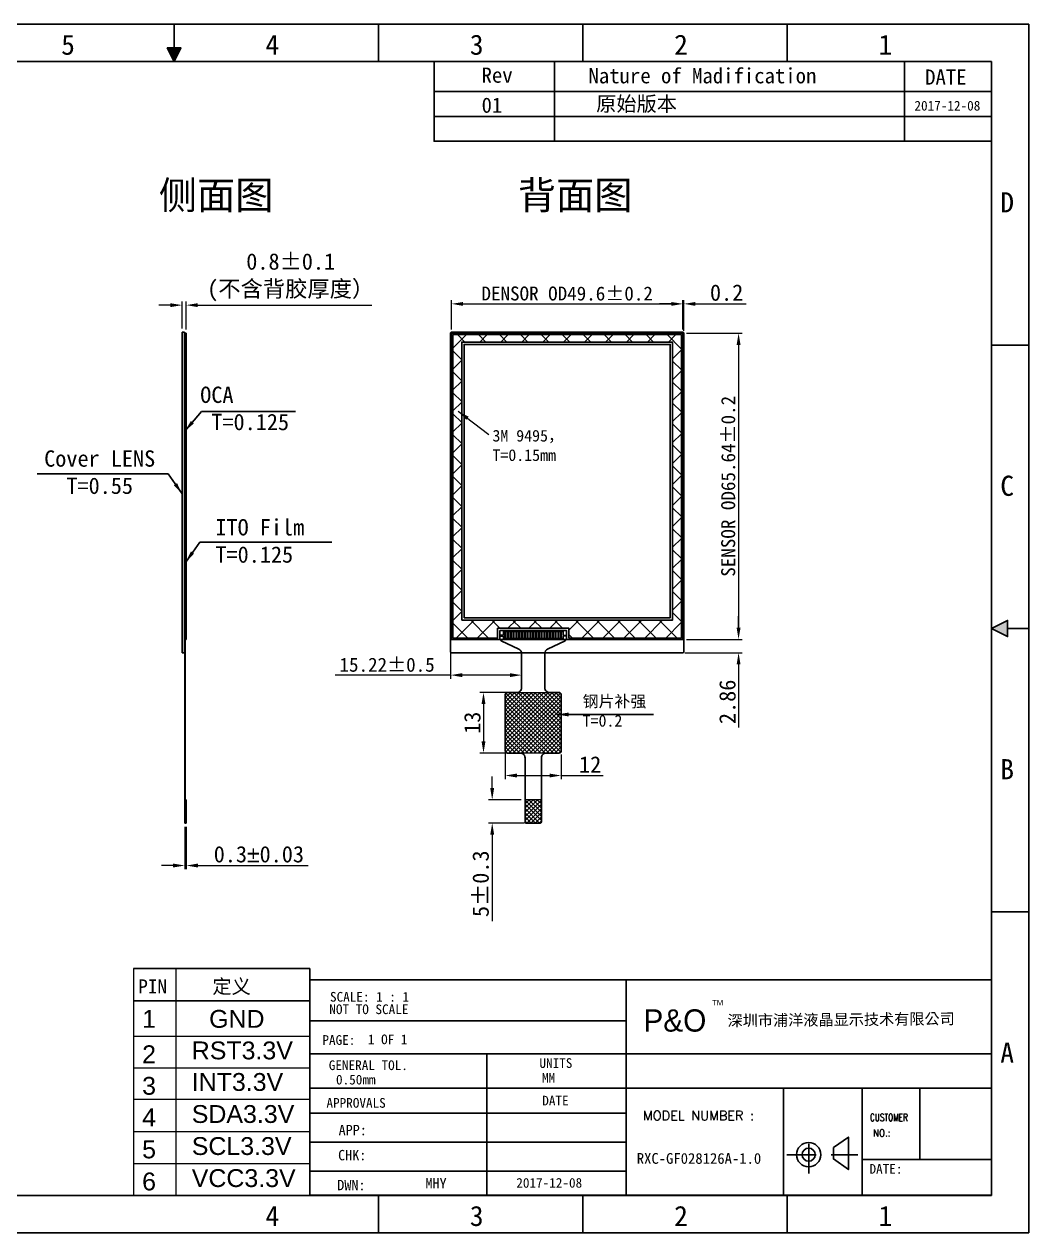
# Model space of a CAD drawing. Header units: millimetres. Extents: x 1751 to 2117, y 1400 to 1659.
# Drawn here: x 1902 to 2117.4, y 1400.2 to 1659.2 of the extents above; entities that cross this region are included whole.
import ezdxf
from ezdxf.enums import TextEntityAlignment as Align

# ---------------------------------------------------------------- set-up
doc = ezdxf.new("R2010")
doc.units = ezdxf.units.MM
doc.linetypes.add('HIDDEN', pattern=[9.525, 6.35, -3.175])
for name, color, linetype in [('ADH', 8, 'Continuous'), ('dim', 4, 'Continuous'), ('FPC', 3, 'Continuous'), ('lens', 6, 'Continuous'), ('尺寸', 4, 'Continuous')]:
    doc.layers.add(name, color=color, linetype=linetype)
for name, color, linetype, lineweight in [('FPC Pad', 50, 'Continuous', 0), ('PI补强', 38, 'Continuous', 9), ('元件区', 7, 'Continuous', 13)]:
    doc.layers.add(name, color=color, linetype=linetype, lineweight=lineweight)
doc.styles.add('88', font='')
doc.styles.add('Arial', font='arial.ttf')
doc.styles.add('OKV', font='PMingLiU.ttf')
doc.styles.add('ROMANC', font='')
doc.styles.add('romans', font='romans.shx', dxfattribs={"width": 0.8})
doc.styles.get("Standard").update_dxf_attribs({"font": 'simhei.ttf'})
doc.styles.add('宋体', font='')
doc.styles.add('样式 1', font='romanc.shx', dxfattribs={"width": 0.8, "height": 1})
doc.styles.get('88').set_extended_font_data('楷体_GB2312')
doc.styles.get('ROMANC').set_extended_font_data('SimSun')
doc.styles.get('宋体').set_extended_font_data('SimSun')
doc.dimstyles.new('ISO-25', dxfattribs={"dimtxt": 2.5, "dimasz": 2.5, "dimexe": 1.25, "dimexo": 0.625, "dimtad": 1, "dimdsep": 46, "dimtxsty": 'Standard', "dimcen": 2.5, "dimadec": 0, "dimazin": 2, "dimtfac": 1, "dimtmove": 0, "dimatfit": 3, "dimfxl": 1, "dimarcsym": 0})
doc.dimstyles.new('ISO-25$0', dxfattribs={"dimtxt": 5, "dimasz": 2.5, "dimexe": 0.8, "dimexo": 0.8, "dimtad": 1, "dimzin": 9, "dimdsep": 46, "dimtxsty": 'Standard', "dimcen": 2.5, "dimclrd": 256, "dimclre": 256, "dimadec": 0, "dimazin": 2, "dimtfac": 1, "dimtofl": 0, "dimtmove": 0, "dimatfit": 3, "dimfxl": 0.8, "dimtolj": 1, "dimlwd": 13, "dimlwe": 13, "dimarcsym": 0})

# ---------------------------------------------------------------- blocks, each defined once
blk = doc.blocks.new('*D9')
at = {"layer": 'Defpoints', "color": 0}
for p in [(1936.47, 1488), (1936.77, 1488), (1936.77, 1478.89)]:
    blk.add_point(p, dxfattribs=at)
at = {"layer": 'dim', "lineweight": 13}
for p, q in [((1936.47, 1487.2), (1936.47, 1478.09)), ((1936.77, 1487.2), (1936.77, 1478.09)), ((1933.97, 1478.89), (1931.47, 1478.89)), ((1939.27, 1478.89), (1962.91, 1478.89))]:
    blk.add_line(p, q, dxfattribs=at)
at = {"layer": 'dim'}
for points in [[(1933.97, 1479.31), (1933.97, 1478.48), (1936.47, 1478.89)], [(1939.27, 1479.31), (1939.27, 1478.48), (1936.77, 1478.89)]]:
    blk.add_solid(points, dxfattribs=at)
at = {"layer": 'dim', "color": 0, "lineweight": 5, "insert": (1952.34, 1481.29), "char_height": 3.5, "attachment_point": 5}
blk.add_mtext('\\A1;0.3{\\fArial|b0|i0|c134|p34;%%P}0.03', dxfattribs=at)
blk = doc.blocks.new('*D10')
at = {"layer": 'Defpoints', "color": 0}
for p in [(1935.88, 1599.01), (1935.88, 1593.2), (1936.74, 1593)]:
    blk.add_point(p, dxfattribs=at)
at = {"layer": 'dim', "lineweight": 13}
for p, q in [((1933.38, 1599.01), (1930.88, 1599.01)), ((1935.88, 1594), (1935.88, 1599.81)), ((1936.74, 1593.8), (1936.74, 1599.81)), ((1939.24, 1599.01), (1976.57, 1599.01))]:
    blk.add_line(p, q, dxfattribs=at)
at = {"layer": 'dim'}
for points in [[(1933.38, 1599.42), (1933.38, 1598.59), (1935.88, 1599.01)], [(1939.24, 1599.42), (1939.24, 1598.59), (1936.74, 1599.01)]]:
    blk.add_solid(points, dxfattribs=at)
at = {"layer": 'dim', "color": 0, "lineweight": 5, "insert": (1959.16, 1604.98), "char_height": 3.5, "attachment_point": 5}
blk.add_mtext('\\A1;0.8%%P0.1\\P(不含背胶厚度）', dxfattribs=at)
blk = doc.blocks.new('*D11')
at = {"layer": 'Defpoints', "color": 0}
for p in [(2006.4, 1516), (2000.48, 1503), (2006.17, 1503)]:
    blk.add_point(p, dxfattribs=at)
at = {"layer": 'dim', "lineweight": 13}
for p, q in [((2005.6, 1516), (1999.68, 1516)), ((2000.48, 1513.5), (2000.48, 1505.5)), ((2005.37, 1503), (1999.68, 1503))]:
    blk.add_line(p, q, dxfattribs=at)
at = {"layer": 'dim'}
for points in [[(2000.07, 1513.5), (2000.9, 1513.5), (2000.48, 1516)], [(2000.07, 1505.5), (2000.9, 1505.5), (2000.48, 1503)]]:
    blk.add_solid(points, dxfattribs=at)
at = {"layer": 'dim', "color": 0, "lineweight": 5, "insert": (1998.11, 1509.5), "char_height": 3.5, "attachment_point": 5, "rotation": 90}
blk.add_mtext('\\A1;13', dxfattribs=at)
blk = doc.blocks.new('*D12')
at = {"layer": 'Defpoints', "color": 0}
for p in [(2005.14, 1503.77), (2017.14, 1503.5), (2005.14, 1498.19)]:
    blk.add_point(p, dxfattribs=at)
at = {"layer": 'dim', "lineweight": 13}
for p, q in [((2005.14, 1502.97), (2005.14, 1497.39)), ((2017.14, 1502.7), (2017.14, 1497.39)), ((2007.64, 1498.19), (2014.64, 1498.19)), ((2017.14, 1498.19), (2026.11, 1498.19))]:
    blk.add_line(p, q, dxfattribs=at)
at = {"layer": 'dim'}
for points in [[(2007.64, 1498.6), (2007.64, 1497.77), (2005.14, 1498.19)], [(2014.64, 1498.6), (2014.64, 1497.77), (2017.14, 1498.19)]]:
    blk.add_solid(points, dxfattribs=at)
at = {"layer": 'dim', "color": 0, "lineweight": 5, "insert": (2023.34, 1500.56), "char_height": 3.5, "attachment_point": 5}
blk.add_mtext('\\A1;12', dxfattribs=at)
blk = doc.blocks.new('*D14')
at = {"layer": 'Defpoints', "color": 0}
for p in [(1993.42, 1525.73), (2008.64, 1521.13), (1993.42, 1519.71)]:
    blk.add_point(p, dxfattribs=at)
at = {"layer": 'dim', "lineweight": 13}
for p, q in [((1993.42, 1524.93), (1993.42, 1518.91)), ((1993.42, 1519.71), (1968.72, 1519.71)), ((2006.14, 1519.71), (1995.92, 1519.71)), ((2008.64, 1520.33), (2008.64, 1518.91))]:
    blk.add_line(p, q, dxfattribs=at)
at = {"layer": 'dim'}
for points in [[(1995.92, 1520.12), (1995.92, 1519.29), (1993.42, 1519.71)], [(2006.14, 1520.12), (2006.14, 1519.29), (2008.64, 1519.71)]]:
    blk.add_solid(points, dxfattribs=at)
at = {"layer": 'dim', "color": 0, "lineweight": 5, "insert": (1979.82, 1521.91), "char_height": 3, "attachment_point": 5}
blk.add_mtext('\\A1;15.22%%P0.5', dxfattribs=at)
blk = doc.blocks.new('*D17')
at = {"layer": 'Defpoints', "color": 0}
for p in [(2043.22, 1599.28), (1993.62, 1593), (2043.22, 1593)]:
    blk.add_point(p, dxfattribs=at)
at = {"layer": 'dim', "lineweight": 13}
for p, q in [((1993.62, 1593.8), (1993.62, 1600.08)), ((1996.12, 1599.28), (2040.72, 1599.28)), ((2043.22, 1593.8), (2043.22, 1600.08))]:
    blk.add_line(p, q, dxfattribs=at)
at = {"layer": 'dim'}
for points in [[(1996.12, 1599.69), (1996.12, 1598.86), (1993.62, 1599.28)], [(2040.72, 1599.69), (2040.72, 1598.86), (2043.22, 1599.28)]]:
    blk.add_solid(points, dxfattribs=at)
at = {"layer": 'dim', "color": 0, "lineweight": 5, "insert": (2018.42, 1601.48), "char_height": 3, "attachment_point": 5}
blk.add_mtext('\\A1;DENSOR OD49.6%%P0.2', dxfattribs=at)
blk = doc.blocks.new('*D18')
at = {"layer": 'Defpoints', "color": 0}
for p in [(2043.22, 1593), (2043.22, 1527.36), (2055.15, 1527.36)]:
    blk.add_point(p, dxfattribs=at)
at = {"layer": 'dim', "lineweight": 13}
for p, q in [((2044.02, 1593), (2055.95, 1593)), ((2055.15, 1590.5), (2055.15, 1529.86)), ((2044.02, 1527.36), (2055.95, 1527.36))]:
    blk.add_line(p, q, dxfattribs=at)
at = {"layer": 'dim'}
for points in [[(2054.74, 1590.5), (2055.57, 1590.5), (2055.15, 1593)], [(2054.74, 1529.86), (2055.57, 1529.86), (2055.15, 1527.36)]]:
    blk.add_solid(points, dxfattribs=at)
at = {"layer": 'dim', "color": 0, "lineweight": 5, "insert": (2052.95, 1560.18), "char_height": 3, "attachment_point": 5, "rotation": 90}
blk.add_mtext('\\A1;SENSOR OD65.64%%P0.2', dxfattribs=at)
blk = doc.blocks.new('*D19')
at = {"layer": 'Defpoints', "color": 0}
for p in [(2043.42, 1599.28), (2043.22, 1592.99), (2043.42, 1592.71)]:
    blk.add_point(p, dxfattribs=at)
at = {"layer": 'dim', "lineweight": 13}
for p, q in [((2040.72, 1599.28), (2038.22, 1599.28)), ((2043.22, 1593.79), (2043.22, 1600.08)), ((2043.42, 1593.51), (2043.42, 1600.08)), ((2045.92, 1599.28), (2056.77, 1599.28))]:
    blk.add_line(p, q, dxfattribs=at)
at = {"layer": 'dim'}
for points in [[(2040.72, 1599.69), (2040.72, 1598.86), (2043.22, 1599.28)], [(2045.92, 1599.69), (2045.92, 1598.86), (2043.42, 1599.28)]]:
    blk.add_solid(points, dxfattribs=at)
at = {"layer": 'dim', "color": 0, "lineweight": 5, "insert": (2052.59, 1601.67), "char_height": 3.5, "attachment_point": 5}
blk.add_mtext('\\A1;0.2', dxfattribs=at)
blk = doc.blocks.new('*D20')
at = {"layer": 'Defpoints', "color": 0}
for p in [(2043.22, 1527.36), (2042.83, 1524.5), (2055.15, 1524.5)]:
    blk.add_point(p, dxfattribs=at)
at = {"layer": 'dim', "lineweight": 13}
for p, q in [((2055.15, 1529.86), (2055.15, 1532.36)), ((2044.02, 1527.36), (2055.95, 1527.36)), ((2043.63, 1524.5), (2055.95, 1524.5)), ((2055.15, 1522), (2055.15, 1508.46))]:
    blk.add_line(p, q, dxfattribs=at)
at = {"layer": 'dim'}
for points in [[(2054.74, 1529.86), (2055.57, 1529.86), (2055.15, 1527.36)], [(2054.74, 1522), (2055.57, 1522), (2055.15, 1524.5)]]:
    blk.add_solid(points, dxfattribs=at)
at = {"layer": 'dim', "color": 0, "lineweight": 5, "insert": (2052.78, 1513.98), "char_height": 3.5, "attachment_point": 5, "rotation": 90}
blk.add_mtext('\\A1;2.86', dxfattribs=at)
blk = doc.blocks.new('*D21')
at = {"layer": 'Defpoints', "color": 0}
for p in [(2002.35, 1493), (2009.39, 1493), (2010.07, 1488)]:
    blk.add_point(p, dxfattribs=at)
at = {"layer": 'dim', "lineweight": 13}
for p, q in [((2002.35, 1495.5), (2002.35, 1498)), ((2008.59, 1493), (2001.55, 1493)), ((2009.27, 1488), (2001.55, 1488)), ((2002.35, 1485.5), (2002.35, 1466.98))]:
    blk.add_line(p, q, dxfattribs=at)
at = {"layer": 'dim'}
for points in [[(2001.93, 1495.5), (2002.77, 1495.5), (2002.35, 1493)], [(2001.93, 1485.5), (2002.77, 1485.5), (2002.35, 1488)]]:
    blk.add_solid(points, dxfattribs=at)
at = {"layer": 'dim', "color": 0, "lineweight": 5, "insert": (1999.89, 1474.99), "char_height": 3.5, "attachment_point": 5, "rotation": 90}
blk.add_mtext('\\A1;5%%P0.3', dxfattribs=at)

msp = doc.modelspace()

# ---------------------------------------------------------------- hatches: boundary and pattern name
at = {"layer": 'lens'}
h = msp.add_hatch(dxfattribs=at)
h.set_pattern_fill('ANSI37', color=5, style=0)
h.paths.add_polyline_path([(1995.819, 1531.498), (2041.019, 1531.498), (2041.019, 1591.098), (1995.819, 1591.098)], flags=16)
h.paths.add_polyline_path([(2018.789, 1527.658), (2042.919, 1527.658), (2042.919, 1592.698), (1993.919, 1592.698), (1993.919, 1527.658), (2003.489, 1527.658), (2003.489, 1529.758), (2018.789, 1529.758)])
at = {"layer": 'PI补强', "linetype": 'ByBlock'}
h = msp.add_hatch(dxfattribs=at)
h.set_pattern_fill('ANSI37', color=256, scale=0.2, style=0)
h.paths.add_polyline_path([(2012.889, 1492.998), (2009.389, 1492.998), (2009.389, 1488.198, 0.4142136), (2009.589, 1487.998), (2012.689, 1487.998, 0.4142136), (2012.889, 1488.198)])
at = {"layer": '元件区', "linetype": 'ByBlock'}
h = msp.add_hatch(dxfattribs=at)
h.set_pattern_fill('ANSI37', color=256, scale=0.2, style=0)
edge = h.paths.add_edge_path()
edge.add_line((2016.639, 1502.998), (2005.639, 1502.998))
edge.add_arc((2005.639, 1503.498), 0.5, 180, 270, ccw=False)
edge.add_line((2005.139, 1503.498), (2005.139, 1515.498))
edge.add_arc((2005.639, 1515.498), 0.5, 90, 180, ccw=False)
edge.add_line((2005.639, 1515.998), (2016.639, 1515.998))
edge.add_arc((2016.639, 1515.498), 0.5, 0, 90, ccw=False)
edge.add_line((2017.139, 1515.498), (2017.139, 1503.498))
edge.add_arc((2016.639, 1503.498), 0.5, -90, 0, ccw=False)

# ---------------------------------------------------------------- linework, layer by layer
at = {"color": 6}
for p, q in [((1935.876, 1593.198), (1935.876, 1524.498)), ((1936.426, 1593.198), (1936.426, 1524.498))]:
    msp.add_line(p, q, dxfattribs=at)
at = {"color": 0}
for p, q in [((1936.426, 1592.998), (1936.551, 1592.998)), ((1936.551, 1592.998), (1936.551, 1527.358)), ((1936.739, 1592.998), (1936.551, 1592.998)), ((1936.551, 1592.998), (1936.551, 1527.358)), ((1936.739, 1527.358), (1936.739, 1592.998)), ((1936.551, 1527.358), (1936.426, 1527.358)), ((1936.551, 1527.358), (1936.739, 1527.358))]:
    msp.add_line(p, q, dxfattribs=at)
for p, q in [((1936.426, 1527.358), (1936.426, 1592.998)), ((1936.471, 1527.358), (1936.471, 1487.998)), ((1936.571, 1527.358), (1936.571, 1487.998)), ((1936.771, 1492.998), (1936.571, 1492.998)), ((1936.771, 1492.998), (1936.771, 1487.998)), ((1936.571, 1491.498), (1936.471, 1491.498)), ((1936.471, 1487.998), (1936.771, 1487.998))]:
    msp.add_line(p, q)
for points in [[(1750.973, 1659.232), (2117.363, 1659.232), (2117.363, 1400.169), (1750.973, 1400.169)], [(1932.699, 1654.152), (1934.168, 1651.214)], [(1935.637, 1654.152), (1932.699, 1654.152)], [(1934.168, 1651.214), (1935.637, 1654.152)], [(1758.991, 1651.214), (2109.344, 1651.214), (2109.344, 1408.187), (1758.991, 1408.187)], [(2109.344, 1529.7), (2112.803, 1531.43)], [(2112.803, 1531.43), (2112.803, 1527.971)], [(2112.803, 1527.971), (2109.344, 1529.7)], [(1963.262, 1408.213), (1963.262, 1454.386), (2109.344, 1454.386), (2109.344, 1408.213)], [(1963.262, 1454.386), (2109.344, 1454.386), (2109.344, 1408.187), (1963.262, 1408.187)], [(2075.484, 1418.436), (2078.687, 1420.689), (2078.687, 1413.74), (2075.484, 1415.993)]]:
    msp.add_lwpolyline(points, close=True)
for points in [[(1934.168, 1654.152), (1934.168, 1659.232)], [(1977.962, 1651.214), (1977.962, 1659.232)], [(2021.756, 1651.214), (2021.756, 1659.232)], [(2065.55, 1651.214), (2065.55, 1659.232)], [(1989.908, 1651.214), (1989.908, 1634.121), (2109.344, 1634.121)], [(2015.723, 1651.214), (2015.723, 1634.121)], [(2090.686, 1634.121), (2090.686, 1651.214)], [(1989.908, 1644.783), (2109.344, 1644.783)], [(1989.908, 1639.452), (2109.344, 1639.452)], [(2109.344, 1590.457), (2117.363, 1590.457)], [(2112.803, 1529.7), (2117.363, 1529.7)], [(2109.344, 1468.944), (2117.363, 1468.944)], [(2031.045, 1408.213), (2031.045, 1454.386)], [(1963.262, 1445.615), (2031.045, 1445.615)], [(1963.262, 1438.57), (2109.37, 1438.57)], [(2001.167, 1408.213), (2001.167, 1438.596)], [(1963.262, 1431.143), (2109.344, 1431.143)], [(2064.807, 1408.213), (2064.807, 1430.952)], [(2081.667, 1408.213), (2081.667, 1430.952)], [(2094.038, 1415.873), (2094.038, 1430.952)], [(1963.262, 1425.801), (2031.045, 1425.801)], [(1963.262, 1419.583), (2031.045, 1419.583)], [(2081.667, 1415.873), (2109.344, 1415.873)], [(1963.262, 1413.417), (2031.045, 1413.417)], [(1977.962, 1400.169), (1977.962, 1408.187)], [(2021.756, 1400.169), (2021.756, 1408.187)], [(2065.55, 1400.169), (2065.55, 1408.187)]]:
    msp.add_lwpolyline(points)
at = {"linetype": 'Continuous'}
msp.add_lwpolyline([(2117.363, 1405.66), (2117.363, 1455.098)], dxfattribs=at)
at = {"linetype": 'HIDDEN'}
for points in [[(2070.178, 1412.908), (2070.178, 1420.934)], [(2065.467, 1416.921), (2080.701, 1416.921)]]:
    msp.add_lwpolyline(points, dxfattribs=at)
for radius in [2.617, 1.409]:
    msp.add_circle((2070.178, 1416.921), radius)
for points in [[(1932.699, 1654.152), (1935.637, 1654.152), (1932.699, 1654.152), (1934.168, 1651.214)], [(2112.803, 1531.43), (2112.803, 1527.971), (2112.803, 1531.43), (2109.344, 1529.7)]]:
    msp.add_solid(points)
at = {"layer": 'dim', "color": 4, "lineweight": 9}
for p, q in [((1925.459, 1456.839), (1925.459, 1408.187)), ((1934.51, 1456.839), (1934.51, 1408.187)), ((1925.459, 1449.903), (1963.262, 1449.903)), ((1963.262, 1449.903), (1925.459, 1449.903)), ((1963.262, 1449.903), (1925.459, 1449.903))]:
    msp.add_line(p, q, dxfattribs=at)
at = {"layer": 'dim', "color": 4}
msp.add_line((1925.459, 1456.839), (1963.262, 1456.839), dxfattribs=at)
at = {"layer": 'dim'}
msp.add_line((1963.262, 1456.839), (1963.262, 1408.187), dxfattribs=at)
at = {"layer": 'dim', "color": 4, "lineweight": 9}
for points in [[(1925.459, 1442.315), (1963.262, 1442.315)], [(1925.459, 1435.552), (1963.262, 1435.552)], [(1925.459, 1428.789), (1963.262, 1428.789)], [(1925.459, 1421.922), (1963.262, 1421.922)], [(1925.459, 1415.055), (1963.262, 1415.055)], [(1925.459, 1408.187), (1963.262, 1408.187)]]:
    msp.add_lwpolyline(points, dxfattribs=at)
at = {"layer": 'FPC', "linetype": 'Continuous'}
msp.add_lwpolyline([(2013.639, 1524.369), (2013.639, 1516.998, 0.4142136), (2014.639, 1515.998), (2016.639, 1515.998, -0.4142136), (2017.139, 1515.498), (2017.139, 1503.498, -0.4142136), (2016.639, 1502.998), (2013.889, 1502.998, 0.4142136), (2012.889, 1501.998), (2012.889, 1488.198, -0.4142136), (2012.689, 1487.998), (2009.589, 1487.998, -0.4142136), (2009.389, 1488.198), (2009.389, 1501.998, 0.4142136), (2008.389, 1502.998), (2005.639, 1502.998, -0.4142136), (2005.139, 1503.498), (2005.139, 1515.498, -0.4142136), (2005.639, 1515.998), (2007.639, 1515.998, 0.4142136), (2008.639, 1516.998), (2008.639, 1524.369, 0.2886226), (2008.071, 1525.27), (2004.273, 1527.09, -0.2886226), (2003.989, 1527.541), (2003.989, 1529.258), (2018.289, 1529.258), (2018.289, 1527.541, -0.2886226), (2018.005, 1527.09), (2014.207, 1525.27, 0.2886226)], format="xyb", close=True, dxfattribs=at)
at = {"layer": 'FPC Pad'}
for points in [[(2004.189, 1528.083), (2004.689, 1528.083), (2004.689, 1527.558), (2004.989, 1527.558), (2004.989, 1529.058), (2004.689, 1529.058), (2004.689, 1528.283), (2004.189, 1528.283)], [(2005.589, 1527.558), (2005.289, 1527.558), (2005.289, 1529.058), (2005.589, 1529.058)], [(2006.189, 1527.558), (2005.889, 1527.558), (2005.889, 1529.058), (2006.189, 1529.058)], [(2006.789, 1527.558), (2006.489, 1527.558), (2006.489, 1529.058), (2006.789, 1529.058)], [(2007.389, 1527.558), (2007.089, 1527.558), (2007.089, 1529.058), (2007.389, 1529.058)], [(2007.989, 1527.558), (2007.689, 1527.558), (2007.689, 1529.058), (2007.989, 1529.058)], [(2008.589, 1527.558), (2008.289, 1527.558), (2008.289, 1529.058), (2008.589, 1529.058)], [(2009.189, 1527.558), (2008.889, 1527.558), (2008.889, 1529.058), (2009.189, 1529.058)], [(2009.789, 1527.558), (2009.489, 1527.558), (2009.489, 1529.058), (2009.789, 1529.058)], [(2010.389, 1527.558), (2010.089, 1527.558), (2010.089, 1529.058), (2010.389, 1529.058)], [(2010.989, 1527.558), (2010.689, 1527.558), (2010.689, 1529.058), (2010.989, 1529.058)], [(2011.589, 1527.558), (2011.289, 1527.558), (2011.289, 1529.058), (2011.589, 1529.058)], [(2012.189, 1527.558), (2011.889, 1527.558), (2011.889, 1529.058), (2012.189, 1529.058)], [(2012.789, 1527.558), (2012.489, 1527.558), (2012.489, 1529.058), (2012.789, 1529.058)], [(2013.389, 1527.558), (2013.089, 1527.558), (2013.089, 1529.058), (2013.389, 1529.058)], [(2013.989, 1527.558), (2013.689, 1527.558), (2013.689, 1529.058), (2013.989, 1529.058)], [(2014.589, 1527.558), (2014.289, 1527.558), (2014.289, 1529.058), (2014.589, 1529.058)], [(2015.189, 1527.558), (2014.889, 1527.558), (2014.889, 1529.058), (2015.189, 1529.058)], [(2015.789, 1527.558), (2015.489, 1527.558), (2015.489, 1529.058), (2015.789, 1529.058)], [(2016.389, 1527.558), (2016.089, 1527.558), (2016.089, 1529.058), (2016.389, 1529.058)], [(2016.989, 1527.558), (2016.689, 1527.558), (2016.689, 1529.058), (2016.989, 1529.058)], [(2018.089, 1528.083), (2017.589, 1528.083), (2017.589, 1527.558), (2017.289, 1527.558), (2017.289, 1529.058), (2017.589, 1529.058), (2017.589, 1528.283), (2018.089, 1528.283)]]:
    msp.add_lwpolyline(points, close=True, dxfattribs=at)
at = {"layer": 'lens'}
for p, q in [((1935.876, 1593.198), (1936.426, 1593.198)), ((1936.426, 1524.498), (1935.876, 1524.498))]:
    msp.add_line(p, q, dxfattribs=at)
msp.add_lwpolyline([(2043.419, 1592.998), (2043.419, 1524.698, -0.4142136), (2043.219, 1524.498), (1993.619, 1524.498, -0.4142136), (1993.419, 1524.698), (1993.419, 1592.998, -0.4142136), (1993.619, 1593.198), (2043.219, 1593.198, -0.4142136)], format="xyb", close=True, dxfattribs=at)
at = {"layer": 'lens', "color": 7}
msp.add_lwpolyline([(2043.219, 1592.998), (2043.219, 1527.358), (1993.619, 1527.358), (1993.619, 1592.998)], close=True, dxfattribs=at)
at = {"layer": 'lens', "color": 5}
for points in [[(2018.789, 1527.658), (2042.919, 1527.658), (2042.919, 1592.698), (1993.919, 1592.698), (1993.919, 1527.658), (2003.489, 1527.658), (2003.489, 1529.758), (2018.789, 1529.758)], [(1995.819, 1531.498), (2041.019, 1531.498), (2041.019, 1591.098), (1995.819, 1591.098)]]:
    msp.add_lwpolyline(points, close=True, dxfattribs=at)
at = {"layer": 'lens'}
msp.add_lwpolyline([(1996.319, 1531.998), (2040.519, 1531.998), (2040.519, 1590.598), (1996.319, 1590.598)], close=True, dxfattribs=at)
at = {"layer": 'PI补强', "linetype": 'ByBlock'}
msp.add_line((2012.889, 1492.998), (2009.389, 1492.998), dxfattribs=at)
at = {"layer": '元件区', "linetype": 'ByBlock'}
msp.add_lwpolyline([(2016.639, 1502.998), (2005.639, 1502.998, -0.4142136), (2005.139, 1503.498), (2005.139, 1515.498, -0.4142136), (2005.639, 1515.998), (2016.639, 1515.998, -0.4142136), (2017.139, 1515.498), (2017.139, 1503.498, -0.4142136)], format="xyb", close=True, dxfattribs=at)

# ---------------------------------------------------------------- texts
for s, height, style, p in [('5', 4.318, 'ROMANC', (1909.968, 1652.677)), ('4', 4.318, 'ROMANC', (1953.762, 1652.677)), ('3', 4.318, 'ROMANC', (1997.557, 1652.677)), ('2', 4.318, 'ROMANC', (2041.351, 1652.677)), ('1', 4.318, 'ROMANC', (2085.145, 1652.677)), ('Rev', 3.2632, '宋体', (2000.068, 1646.674)), ('DATE', 3.2632, '宋体', (2095.146, 1646.256)), ('01', 3.2632, '宋体', (2000.071, 1640.244)), ('2017-12-08', 2.0758, '宋体', (2092.846, 1640.721)), ('D', 4.318, 'ROMANC', (2111.253, 1618.891)), ('C', 4.318, 'ROMANC', (2111.253, 1558.134)), ('B', 4.318, 'ROMANC', (2111.253, 1497.378)), ('SCALE: 1 : 1 ', 2.07583, '宋体', (1967.584, 1449.718)), ('NOT TO SCALE', 2.07583, '宋体', (1967.443, 1447.045)), ('PAGE:', 2.0758, '宋体', (1965.955, 1440.463)), ('1 OF 1', 2.0758, '宋体', (1975.712, 1440.595)), ('A', 4.318, 'ROMANC', (2111.253, 1436.621)), ('GENERAL TOL.', 2.07583, '宋体', (1967.329, 1435.053)), ('UNITS', 2.0758, '宋体', (2012.475, 1435.519)), ('0.50mm', 2.0758, '宋体', (1968.869, 1431.966)), ('MM', 2.0758, '宋体', (2013.024, 1432.349)), ('APPROVALS', 2.0758, '宋体', (1966.824, 1426.979)), ('DATE', 2.0758, '宋体', (2013.083, 1427.469)), ('MODEL NUMBER :', 2.02798, 'romans', (2034.663, 1424.287)), ('APP:', 2.2241, '宋体', (1969.431, 1421.081)), ('CHK:', 2.2241, '宋体', (1969.322, 1415.714)), ('DATE:', 2.0758, '宋体', (2083.214, 1412.837)), ('2017-12-08', 2.0758, '宋体', (2007.51, 1409.845)), ('DWN:', 2.2241, '宋体', (1969.144, 1409.297)), ('MHY', 2.2241, '宋体', (1988.043, 1409.672)), ('4', 4.318, 'ROMANC', (1953.762, 1401.633)), ('3', 4.318, 'ROMANC', (1997.557, 1401.633)), ('2', 4.318, 'ROMANC', (2041.351, 1401.633)), ('1', 4.318, 'ROMANC', (2085.145, 1401.633))]:
    msp.add_text(s, height=height, dxfattribs=dict(style=style)).set_placement(p)
at = {"color": 4, "style": 'OKV'}
msp.add_text('深圳市浦洋液晶显示技术有限公司 ', height=2.38022, rotation=0.5, dxfattribs=at).set_placement((2052.806, 1444.463))
at = {"style": '样式 1'}
for s, width, p in [('CUSTOMER', 0.75, (2083.321, 1423.677)), ('NO.:', 0.9, (2083.952, 1420.335))]:
    msp.add_text(s, height=1.5293, dxfattribs=dict(at, width=width)).set_placement(p, align=Align.BOTTOM_LEFT)
at = {"insert": (2022.993, 1649.816), "char_height": 3.26318, "width": 89.01079, "attachment_point": 1, "style": '宋体'}
msp.add_mtext('{\\fSimHei|b0|i0|c134|p2;Nature of Madification }', dxfattribs=at)
at = {"color": 4, "attachment_point": 1, "style": '88'}
for s, insert, char_height, width in [('{\\fArial|b0|i0|c0|p32;TM}', (2049.482, 1450.087), 1.1835, 4.61189), ('{\\f@\uffbfﾬￌﾣﾤ|b0|i0|c134|p49;P&O}', (2034.756, 1448.074), 4.77603, 14.08215)]:
    msp.add_mtext(s, dxfattribs=dict(at, insert=insert, char_height=char_height, width=width))
at = {"insert": (2033.333, 1417.269), "char_height": 2.30685, "width": 37.88471, "attachment_point": 1}
msp.add_mtext('{\\fSimHei|b0|i0|c134|p2;RXC-GF028126A-1.0}', dxfattribs=at)
at = {"layer": 'ADH', "style": '宋体'}
msp.add_text('原始版本', height=3.178, dxfattribs=at).set_placement((2024.625, 1640.573))
at = {"layer": 'dim', "color": 4, "style": '宋体'}
for s, p in [('PIN', (1926.488, 1451.468)), ('定义', (1942.366, 1451.468))]:
    msp.add_text(s, height=3.027, dxfattribs=at).set_placement(p)
at = {"layer": 'dim', "color": 4, "lineweight": 9, "style": 'Arial'}
for s, height, p in [('1', 3.825, (1927.32, 1444.116)), ('GND', 3.8252, (1941.676, 1444.116)), ('2', 3.825, (1927.32, 1436.528)), ('RST3.3V', 3.8252, (1937.957, 1437.353)), ('3', 3.825, (1927.32, 1429.765)), ('INT3.3V', 3.8252, (1937.957, 1430.59)), ('SDA3.3V', 3.8252, (1937.957, 1423.723)), ('4', 3.825, (1927.32, 1423.002)), ('5', 3.825, (1927.32, 1416.135)), ('SCL3.3V', 3.8252, (1937.957, 1416.855)), ('6', 3.825, (1927.32, 1409.267)), ('VCC3.3V', 3.8252, (1937.957, 1409.988))]:
    msp.add_text(s, height=height, dxfattribs=at).set_placement(p)
at = {"layer": 'dim', "color": 0, "lineweight": 0, "char_height": 6, "attachment_point": 1}
for s, insert in [('{\\fPMingLiU|b0|i0|c134|p18;侧面图}', (1930.909, 1625.569)), ('{\\fSimSun|b0|i0|c134|p2;背面图}', (2007.855, 1625.569))]:
    msp.add_mtext(s, dxfattribs=dict(at, insert=insert))
at = {"layer": 'dim', "color": 4, "lineweight": 5, "char_height": 3.5, "width": 63.91111, "attachment_point": 1}
for s, insert in [('   {\\fSimSun|b0|i0|c0|p2;OCA\\P    T=0.\\fSimSun|b0|i0|c134|p2;125}', (1932.621, 1581.547)), ('\\pt31.5;{\\fSimSun|b0|i0|c134|p2;  Cover LENS\\P\\ptz;    T=0.55}', (1901.559, 1567.883)), ('{\\fSimSun|b0|i0|c0|p2;\\C1;  \\C4;ITO Film\\P  T=\\fSimSun|b0|i0|c134|p2;0.125}', (1938.257, 1553.143))]:
    msp.add_mtext(s, dxfattribs=dict(at, insert=insert))
at = {"layer": 'dim', "insert": (2002.402, 1572.275), "char_height": 2.5, "width": 18.29278, "attachment_point": 1}
msp.add_mtext('{\\fSimSun|b0|i0|c134|p2;3M 9495，\\PT=0.15mm}', dxfattribs=at)
at = {"layer": '尺寸', "insert": (2021.74, 1515.34), "char_height": 2.5, "width": 36.7828, "attachment_point": 1}
msp.add_mtext('钢片补强\\PT=0.2', dxfattribs=at)

# ---------------------------------------------------------------- dimensions: what is measured, and where the dimension line sits
at = {"layer": 'dim', "color": 4, "lineweight": 5}
for base, p1, p2, text, picture, middle in [((1935.876, 1599.006), (1936.739, 1592.998), (1935.876, 1593.198), '0.8%%P0.1\\P(不含背胶厚度）', '*D10', (1959.156, 1599.006)), ((1936.771, 1478.894), (1936.471, 1487.998), (1936.771, 1487.998), '<>{\\fArial|b0|i0|c134|p34;%%P}0.03', '*D9', (1952.34, 1478.894))]:
    dim = msp.add_linear_dim(base=base, p1=p1, p2=p2, text=text, dimstyle='ISO-25$0', override={"dimtxt": 3.5}, dxfattribs=at)
    dim.commit()
    dim.dimension.update_dxf_attribs({"geometry": picture, "text_midpoint": middle, "dimtype": 160})
for base, p1, p2, text, picture, middle in [((2043.219, 1599.277), (1993.619, 1592.998), (2043.219, 1592.998), 'DENSOR OD<>%%P0.2', '*D17', (2018.419, 1601.478)), ((1993.419, 1519.706), (2008.639, 1521.133), (1993.419, 1525.731), '<>%%P0.5', '*D14', (1979.82, 1521.907))]:
    dim = msp.add_linear_dim(base=base, p1=p1, p2=p2, text=text, dimstyle='ISO-25$0', override={"dimtxt": 3}, dxfattribs=at)
    dim.commit()
    dim.dimension.update_dxf_attribs({"geometry": picture, "text_midpoint": middle})
dim = msp.add_linear_dim(base=(2043.419, 1599.277), p1=(2043.219, 1592.992), p2=(2043.419, 1592.712), dimstyle='ISO-25$0', override={"dimtxt": 3.5}, dxfattribs=at)
dim.commit()
dim.dimension.update_dxf_attribs({"geometry": '*D19', "text_midpoint": (2052.593, 1601.672)})
dim = msp.add_linear_dim(base=(2055.155, 1527.358), p1=(2043.219, 1592.998), p2=(2043.219, 1527.358), angle=90, text='SENSOR OD<>%%P0.2', dimstyle='ISO-25$0', override={"dimtxt": 3}, dxfattribs=at)
dim.commit()
dim.dimension.update_dxf_attribs({"geometry": '*D18', "text_midpoint": (2052.954, 1560.178)})
for base, p1, p2, picture, middle in [((2055.155, 1524.498), (2043.219, 1527.358), (2042.828, 1524.498), '*D20', (2052.78, 1513.977)), ((2000.485, 1502.998), (2006.4, 1515.998), (2006.165, 1502.998), '*D11', (1998.11, 1509.498))]:
    dim = msp.add_linear_dim(base=base, p1=p1, p2=p2, angle=90, dimstyle='ISO-25$0', override={"dimtxt": 3.5}, dxfattribs=at)
    dim.commit()
    dim.dimension.update_dxf_attribs({"geometry": picture, "text_midpoint": middle})
dim = msp.add_linear_dim(base=(2005.139, 1498.186), p1=(2017.139, 1503.498), p2=(2005.139, 1503.774), dimstyle='ISO-25$0', override={"dimtxt": 3.5}, dxfattribs=at)
dim.commit()
dim.dimension.update_dxf_attribs({"geometry": '*D12', "text_midpoint": (2023.345, 1498.186), "dimtype": 160})
dim = msp.add_linear_dim(base=(2002.349, 1492.998), p1=(2010.065, 1487.998), p2=(2009.389, 1492.998), angle=90, text='<>%%P0.3', dimstyle='ISO-25$0', override={"dimtxt": 3.5}, dxfattribs=at)
dim.commit()
dim.dimension.update_dxf_attribs({"geometry": '*D21', "text_midpoint": (2002.349, 1474.99), "dimtype": 160})

# ---------------------------------------------------------------- leaders
for points in [[(1936.479, 1572.003), (1940.024, 1576.218), (1960.221, 1576.218)], [(1935.883, 1558.589), (1932.926, 1562.836), (1904.843, 1562.836)], [(1936.674, 1543.954), (1939.67, 1548.195), (1967.976, 1548.195)]]:
    msp.add_leader(points, dimstyle='ISO-25', dxfattribs=at)
msp.add_leader([(1995.061, 1576.274), (2001.633, 1571.272)], dimstyle='ISO-25', override={"dimtxt": 3, "dimexe": 0.8, "dimexo": 0.8, "dimzin": 9, "dimclrd": 256, "dimclre": 256, "dimtofl": 0, "dimfxl": 0.8, "dimtolj": 1, "dimlwd": 13, "dimlwe": 13}, dxfattribs=at)
at = {"layer": '尺寸'}
msp.add_leader([(2016.212, 1511.271), (2036.892, 1511.271)], dimstyle='ISO-25', override={"dimgap": 0.3, "dimtad": 0}, dxfattribs=at)

doc.saveas('drawing.dxf')
